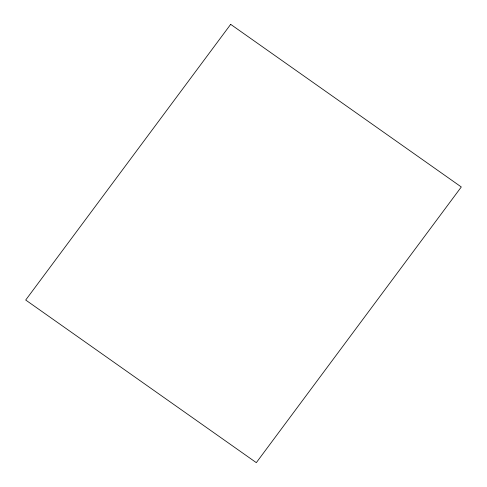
<?xml version="1.0" encoding="UTF-8"?>
<svg xmlns="http://www.w3.org/2000/svg" width="487" height="487" viewBox="0 0 487 487"><rect width="100%" height="100%" fill="white"/><g stroke="black" fill="none" stroke-linecap="round" stroke-linejoin="round"><path stroke-width="0.73" d="M230.68 24.35L25.701 300.029L256.32 462.65L461.299 186.971L230.68 24.35"/></g></svg>
